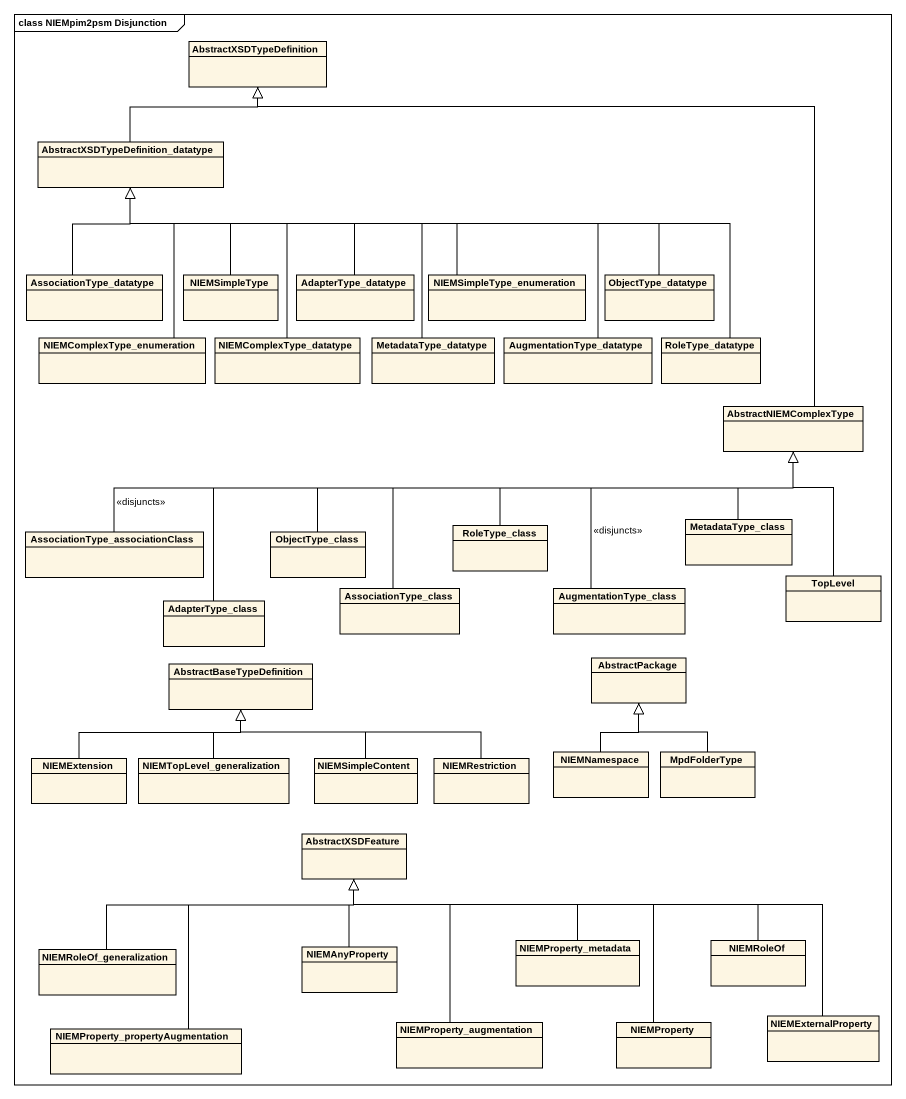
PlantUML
@startuml
mainframe class NIEMpim2psm Disjunction
hide circle
hide empty members
class AbstractXSDTypeDefinition
class "AbstractXSDTypeDefinition_datatype" as AbstractXSDTypeDefinition_2
class AssociationType_datatype
class NIEMSimpleType
class AdapterType_datatype
class NIEMSimpleType_enumeration
class ObjectType_datatype
class NIEMComplexType_enumeration
class NIEMComplexType_datatype
class MetadataType_datatype
class AugmentationType_datatype
class RoleType_datatype
class AbstractNIEMComplexType
class "AssociationType_associationClass" as AssociationType
class ObjectType_class
class RoleType_class
class MetadataType_class
class TopLevel
class AdapterType_class
class AssociationType_class
class AugmentationType_class
class AbstractBaseTypeDefinition
class AbstractPackage
class NIEMExtension
class NIEMTopLevel_generalization
class NIEMSimpleContent
class NIEMRestriction
class NIEMNamespace
class MpdFolderType
class AbstractXSDFeature
class NIEMAnyProperty
class NIEMProperty_metadata
class NIEMRoleOf
class NIEMRoleOf_generalization
class NIEMProperty_augmentation
class NIEMProperty
class NIEMExternalProperty
class "NIEMProperty_propertyAugmentation" as NIEMProperty_2
AbstractXSDTypeDefinition_2 -up-|> AbstractXSDTypeDefinition
AssociationType_datatype -up-|> AbstractXSDTypeDefinition_2
NIEMSimpleType -up-|> AbstractXSDTypeDefinition_2
AdapterType_datatype -left-|> AbstractXSDTypeDefinition_2
NIEMSimpleType_enumeration -left-|> AbstractXSDTypeDefinition_2
ObjectType_datatype -left-|> AbstractXSDTypeDefinition_2
NIEMComplexType_enumeration -up-|> AbstractXSDTypeDefinition_2
NIEMComplexType_datatype -up-|> AbstractXSDTypeDefinition_2
MetadataType_datatype -up-|> AbstractXSDTypeDefinition_2
AugmentationType_datatype -left-|> AbstractXSDTypeDefinition_2
RoleType_datatype -left-|> AbstractXSDTypeDefinition_2
AbstractNIEMComplexType -up-|> AbstractXSDTypeDefinition
AssociationType -right-|> AbstractNIEMComplexType : <<disjuncts>>
ObjectType_class -right-|> AbstractNIEMComplexType
RoleType_class -right-|> AbstractNIEMComplexType
MetadataType_class -up-|> AbstractNIEMComplexType
TopLevel -up-|> AbstractNIEMComplexType
AdapterType_class -right-|> AbstractNIEMComplexType
AssociationType_class -right-|> AbstractNIEMComplexType
AugmentationType_class -up-|> AbstractNIEMComplexType : <<disjuncts>>
NIEMExtension -right-|> AbstractBaseTypeDefinition
NIEMTopLevel_generalization -up-|> AbstractBaseTypeDefinition
NIEMSimpleContent -up-|> AbstractBaseTypeDefinition
NIEMRestriction -left-|> AbstractBaseTypeDefinition
NIEMNamespace -up-|> AbstractPackage
MpdFolderType -up-|> AbstractPackage
NIEMAnyProperty -up-|> AbstractXSDFeature
NIEMProperty_metadata -left-|> AbstractXSDFeature
NIEMRoleOf -left-|> AbstractXSDFeature
NIEMRoleOf_generalization -right-|> AbstractXSDFeature
NIEMProperty_augmentation -up-|> AbstractXSDFeature
NIEMProperty -up-|> AbstractXSDFeature
NIEMExternalProperty -left-|> AbstractXSDFeature
NIEMProperty_2 -up-|> AbstractXSDFeature
@enduml
